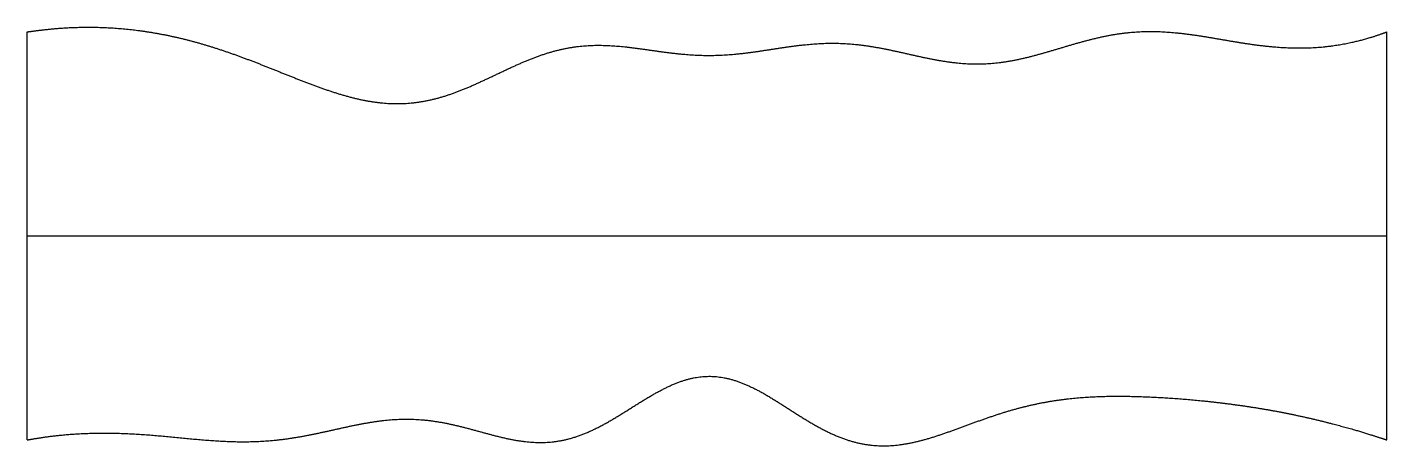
# Model space of a CAD drawing. Header units: millimetres. Extents: x 0 to 10, y 0 to 3.
import ezdxf

# ---------------------------------------------------------------- set-up
doc = ezdxf.new("R2010")
doc.units = ezdxf.units.MM
doc.layers.get('0').update_dxf_attribs({"linetype": 'CONTINUOUS'})

msp = doc.modelspace()

# ---------------------------------------------------------------- linework, layer by layer
for points in [[(0, 3), (0.041, 3.006), (0.124, 3.017), (0.247, 3.03), (0.409, 3.038), (0.611, 3.034), (0.81, 3.015), (1.007, 2.983), (1.204, 2.938), (1.4, 2.879), (1.596, 2.81), (1.793, 2.732), (1.992, 2.651), (2.193, 2.574), (2.395, 2.51), (2.596, 2.471), (2.797, 2.466), (2.997, 2.499), (3.194, 2.566), (3.389, 2.657), (3.584, 2.753), (3.779, 2.836), (3.975, 2.89), (4.174, 2.909), (4.374, 2.897), (4.576, 2.867), (4.779, 2.837), (4.982, 2.822), (5.184, 2.83), (5.386, 2.857), (5.587, 2.891), (5.787, 2.917), (5.988, 2.922), (6.188, 2.901), (6.389, 2.86), (6.59, 2.811), (6.79, 2.772), (6.991, 2.757), (7.19, 2.773), (7.39, 2.818), (7.589, 2.878), (7.788, 2.939), (7.988, 2.986), (8.188, 3.008), (8.389, 3.004), (8.591, 2.979), (8.793, 2.943), (8.994, 2.908), (9.196, 2.884), (9.398, 2.877), (9.599, 2.892), (9.759, 2.923), (9.88, 2.957), (9.96, 2.985), (10, 3)], [(0, 0), (0, 0.12), (0, 0.36), (0, 0.72), (0, 1.2), (0, 1.8), (0, 2.28), (0, 2.64), (0, 2.88), (0, 3)], [(10, 0), (10, 0.12), (10, 0.36), (10, 0.72), (10, 1.2), (10, 1.8), (10, 2.28), (10, 2.64), (10, 2.88), (10, 3)], [(0, 1.5), (0.4, 1.5), (1.2, 1.5), (2.4, 1.5), (4, 1.5), (6, 1.5), (7.6, 1.5), (8.8, 1.5), (9.6, 1.5), (10, 1.5)], [(0, 0), (0.04, 0.007), (0.121, 0.021), (0.242, 0.037), (0.404, 0.05), (0.606, 0.053), (0.808, 0.045), (1.011, 0.028), (1.213, 0.007), (1.416, -0.011), (1.618, -0.017), (1.82, -0.007), (2.022, 0.023), (2.223, 0.067), (2.424, 0.114), (2.626, 0.15), (2.827, 0.16), (3.03, 0.139), (3.232, 0.09), (3.435, 0.03), (3.637, -0.018), (3.838, -0.029), (4.037, 0.011), (4.235, 0.103), (4.43, 0.227), (4.624, 0.352), (4.816, 0.447), (5.008, 0.485), (5.2, 0.453), (5.393, 0.363), (5.586, 0.238), (5.782, 0.109), (5.98, 0.007), (6.179, -0.048), (6.38, -0.05), (6.583, -0.009), (6.785, 0.06), (6.987, 0.137), (7.189, 0.208), (7.39, 0.262), (7.59, 0.298), (7.791, 0.318), (7.991, 0.324), (8.193, 0.32), (8.394, 0.31), (8.597, 0.294), (8.799, 0.272), (9.001, 0.244), (9.203, 0.21), (9.403, 0.168), (9.603, 0.12), (9.762, 0.076), (9.881, 0.039), (9.96, 0.013), (10, 0)]]:
    msp.add_open_spline(points, degree=5)

doc.saveas('drawing.dxf')
